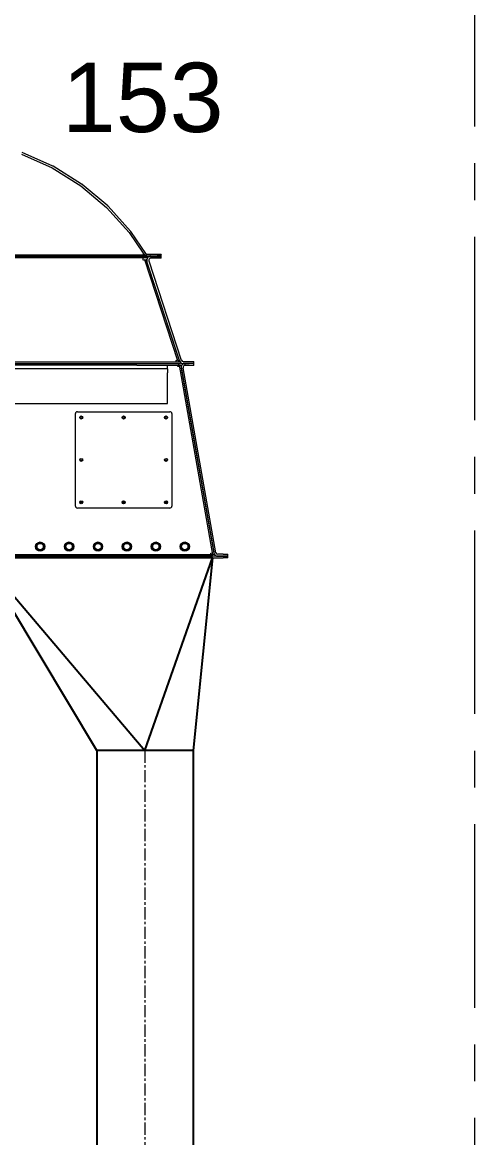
# Model space of a CAD drawing. Header units: millimetres. Extents: x 3220 to 226993, y 817 to 176024.
# Drawn here: x 160135 to 161308, y 163610 to 166504 of the extents above; entities that cross this region are included whole.
import ezdxf

# ---------------------------------------------------------------- set-up
doc = ezdxf.new("R2010")
doc.units = ezdxf.units.MM
doc.linetypes.add('AXES', pattern=[50.8, 31.75, -6.35, 6.35, -6.35])
doc.layers.add('Axe', color=1, linetype='AXES', lineweight=9)
doc.layers.add('Repère', color=76, linetype='Continuous')
doc.layers.add('Sichtbare Kanten(DIN)', color=7, linetype='Continuous', lineweight=50, true_color=0x3f3f3f)
doc.styles.get("Standard").update_dxf_attribs({"font": 'arial.ttf'})

# ---------------------------------------------------------------- blocks, each defined once
blk = doc.blocks.new('section 1-2')
at = {"layer": 'Axe', "ltscale": 15}
blk.add_line((12000, -4000), (12000, 33323.9), dxfattribs=at)
blk = doc.blocks.new('be 500 tete F')
at = {"layer": 'Sichtbare Kanten(DIN)', "color": 5, "lineweight": 0}
for p, q in [((905.9, 372.4), (826.6, 407.6)), ((824.3, 403.2), (904.1, 367.6)), ((904.1, 367.6), (978.3, 321.3)), ((980.6, 325.7), (907.1, 371.7)), ((978.3, 321.3), (1045.2, 265.1)), ((1048.2, 269.2), (981.8, 324.9)), ((1045.2, 265.1), (1103.7, 200.2)), ((1107.2, 203.8), (1049.2, 268.2)), ((1146.8, 145.3), (1108.1, 202.7)), ((1103.7, 200.2), (1140.2, 146.1)), ((1140.2, 146.1), (1140.2, 142.1)), ((1140.2, 146.1), (1142.6, 142.5)), ((1149.6, 138.1), (-615, 138.1)), ((1149.6, 134.1), (-615, 134.1)), ((0, 142.1), (1176.6, 142.1)), ((0, 138.1), (1176.6, 138.1)), ((1139.8, 130.1), (1139.8, 134.1)), ((1140.6, 127.6), (1139.8, 130.1)), ((1144.4, 128.9), (1140.6, 127.6)), ((1144.4, 128.9), (1148.2, 130.1)), ((1230.2, -133.2), (1144.4, 128.9)), ((1234, -132), (1148.2, 130.1)), ((1149.6, 134.1), (1149.6, 138.1)), ((1234.4, -133.1), (1149.9, 125)), ((1186.6, 143.1), (1150.9, 143.1)), ((1154.6, 126.6), (1239.1, -131.6)), ((1159.4, 138.1), (1176.6, 138.1)), ((1176.6, 133.1), (1159.4, 133.1)), ((1176.6, 142.1), (1186.6, 142.1)), ((1176.6, 138.1), (1186.6, 138.1)), ((1186.6, 138.1), (1176.6, 138.1)), ((1186.6, 133.1), (1176.6, 133.1)), ((1186.6, 143.1), (1186.6, 142.1)), ((1186.6, 138.1), (1186.6, 142.1)), ((1186.6, 133.1), (1186.6, 138.1)), ((205, -136), (1236.6, -136)), ((271.5, -140), (1200.9, -140)), ((1123.8, -144), (501.1, -144)), ((1123.8, -144), (1130.9, -144)), ((1130.9, -144), (1200, -144)), ((1200, -144), (1203, -144)), ((1200.9, -140), (1236.6, -140)), ((1203, -144), (1233, -144)), ((1203, -154), (1203, -144)), ((1225.6, -132), (1229.4, -130.8)), ((1225.6, -136), (1225.6, -132)), ((1230.1, -148), (1230.1, -144)), ((1230.2, -133.2), (1234, -132)), ((1233, -144), (1233, -140)), ((1233.6, -144.5), (1237.5, -143.8)), ((1233.6, -144.5), (1320.1, -635.5)), ((1236.6, -136), (1236.6, -140)), ((1237.5, -143.8), (1324.1, -634.8)), ((1243.9, -135), (1261.6, -135)), ((1261.6, -140), (1243.9, -140)), ((1248.7, -140), (1259.8, -140)), ((1248.7, -145), (1248.7, -140)), ((1261.6, -135), (1271.6, -135)), ((1271.6, -140), (1261.6, -140)), ((1271.6, -140), (1271.6, -135)), ((1271.6, -140), (1271.8, -140)), ((1271.8, -145), (1271.8, -140)), ((1123.8, -154), (-507.9, -154)), ((1130.9, -154), (1123.8, -154)), ((1200, -154), (1130.9, -154)), ((1203, -154), (1200, -154)), ((1203, -154), (1203, -164)), ((1203, -244), (1203, -164)), ((1234.1, -147.3), (1230.1, -148)), ((1238.9, -151.7), (1323.5, -631.7)), ((1328.5, -630.8), (1243.8, -150.8)), ((1259.8, -145), (1248.7, -145)), ((1271.8, -145), (1259.8, -145)), ((293, -244), (1203, -244)), ((964.5, -510), (964.5, -270)), ((969.5, -265), (1209.5, -265)), ((1214.5, -270), (1214.5, -510)), ((1209.5, -515), (969.5, -515)), ((1319.7, -636), (-620.5, -636)), ((1315.5, -632), (1319.4, -631.3)), ((1315.5, -636), (1315.5, -632)), ((1319.7, -640), (1319.7, -636)), ((1320.1, -635.5), (1324.1, -634.8)), ((1348, -635), (1333.4, -635)), ((1348, -635), (1360, -635)), ((1360, -640), (1360, -635)), ((1348, -640), (-648, -640)), ((-648, -644), (1348, -644)), ((1319.7, -640), (-620.5, -640)), ((1333.4, -640), (1348, -640)), ((1360, -640), (1348, -640)), ((1348, -640), (1360, -640)), ((1360, -644), (1348, -644)), ((1360, -644), (1360, -640))]:
    blk.add_line(p, q, dxfattribs=at)
for centre, radius in [((979.5, -280), 4), ((979.5, -280), 2.46), ((1089.5, -280), 4), ((1089.5, -280), 2.46), ((1199.5, -280), 4), ((1199.5, -280), 2.46), ((979.5, -390), 4), ((979.5, -390), 2.46), ((1199.5, -390), 4), ((1199.5, -390), 2.46), ((979.5, -500), 4), ((979.5, -500), 2.46), ((1089.5, -500), 4), ((1089.5, -500), 2.46), ((1199.5, -500), 4), ((1199.5, -500), 2.46), ((873, -615), 12), ((873, -615), 8.5), ((948, -615), 12), ((948, -615), 8.5), ((1023, -615), 12), ((1023, -615), 8.5), ((1098, -615), 12), ((1098, -615), 8.5), ((1173, -615), 12), ((1173, -615), 8.5), ((1248, -615), 12), ((1248, -615), 8.5)]:
    blk.add_circle(centre, radius, dxfattribs=at)
for centre, radius, start, end in [((901.8, 363.2), 10, 58, 66), ((975.3, 317.3), 10, 50, 58), ((1041.8, 261.5), 10, 42, 50), ((1099.8, 197.1), 10, 34, 42), ((1150.9, 148.1), 5, 214, 270), ((1150.9, 148.1), 10, 214, 216.8699), ((1159.4, 128.1), 10, 89.9971, 198.1271), ((1159.4, 128.1), 5, 89.9971, 198.1271), ((1243.9, -130), 10, 198.1271, 269.9971), ((1248.7, -150), 10, 94.5775, 190), ((1243.9, -130), 5, 198.1271, 269.9971), ((1248.7, -150), 5, 90, 190), ((969.5, -270), 5, 90, 180), ((1209.5, -270), 5, 0, 90), ((969.5, -510), 5, 180, 270), ((1209.5, -510), 5, 270, 0), ((873, -615), 9, 120, 180), ((873, -615), 9, 60, 120), ((873, -615), 9, 0, 60), ((948, -615), 9, 120, 180), ((948, -615), 9, 60, 120), ((948, -615), 9, 0, 60), ((1023, -615), 9, 120, 180), ((1023, -615), 9, 60, 120), ((1023, -615), 9, 0, 60), ((1098, -615), 9, 120, 180), ((1098, -615), 9, 60, 120), ((1098, -615), 9, 0, 60), ((1173, -615), 9, 120, 180), ((1173, -615), 9, 60, 120), ((1173, -615), 9, 0, 60), ((1248, -615), 9, 120, 180), ((1248, -615), 9, 60, 120), ((1248, -615), 9, 0, 60), ((873, -615), 9, 180, 240), ((873, -615), 9, 240, 300), ((873, -615), 9, 300, 0), ((948, -615), 9, 180, 240), ((948, -615), 9, 240, 300), ((948, -615), 9, 300, 0), ((1023, -615), 9, 180, 240), ((1023, -615), 9, 240, 300), ((1023, -615), 9, 300, 0), ((1098, -615), 9, 180, 240), ((1098, -615), 9, 240, 300), ((1098, -615), 9, 300, 0), ((1173, -615), 9, 180, 240), ((1173, -615), 9, 240, 300), ((1173, -615), 9, 300, 0), ((1248, -615), 9, 180, 240), ((1248, -615), 9, 240, 300), ((1248, -615), 9, 300, 0), ((1333.4, -630), 10, 190, 270), ((1333.4, -630), 5, 190, 270)]:
    blk.add_arc(centre, radius, start, end, dxfattribs=at)
for points in [[(864, -609.8), (866.4, -608.4), (868.5, -607.2)], [(868.5, -607.2), (870.6, -606), (873, -604.6)], [(873, -604.6), (875.4, -606), (877.5, -607.2)], [(877.5, -607.2), (879.6, -608.4), (882, -609.8)], [(939, -609.8), (941.4, -608.4), (943.5, -607.2)], [(943.5, -607.2), (945.6, -606), (948, -604.6)], [(948, -604.6), (950.4, -606), (952.5, -607.2)], [(952.5, -607.2), (954.6, -608.4), (957, -609.8)], [(1014, -609.8), (1016.4, -608.4), (1018.5, -607.2)], [(1018.5, -607.2), (1020.6, -606), (1023, -604.6)], [(1023, -604.6), (1025.4, -606), (1027.5, -607.2)], [(1027.5, -607.2), (1029.6, -608.4), (1032, -609.8)], [(1089, -609.8), (1091.4, -608.4), (1093.5, -607.2)], [(1093.5, -607.2), (1095.6, -606), (1098, -604.6)], [(1098, -604.6), (1100.4, -606), (1102.5, -607.2)], [(1102.5, -607.2), (1104.6, -608.4), (1107, -609.8)], [(1164, -609.8), (1166.4, -608.4), (1168.5, -607.2)], [(1168.5, -607.2), (1170.6, -606), (1173, -604.6)], [(1173, -604.6), (1175.4, -606), (1177.5, -607.2)], [(1177.5, -607.2), (1179.6, -608.4), (1182, -609.8)], [(1239, -609.8), (1241.4, -608.4), (1243.5, -607.2)], [(1243.5, -607.2), (1245.6, -606), (1248, -604.6)], [(1248, -604.6), (1250.4, -606), (1252.5, -607.2)], [(1252.5, -607.2), (1254.6, -608.4), (1257, -609.8)], [(864, -615), (864, -612.6), (864, -609.8)], [(864, -620.2), (864, -617.4), (864, -615)], [(868.5, -622.8), (866.4, -621.6), (864, -620.2)], [(873, -625.4), (870.6, -624), (868.5, -622.8)], [(877.5, -622.8), (875.4, -624), (873, -625.4)], [(882, -620.2), (879.6, -621.6), (877.5, -622.8)], [(882, -609.8), (882, -612.6), (882, -615)], [(882, -615), (882, -617.4), (882, -620.2)], [(939, -615), (939, -612.6), (939, -609.8)], [(939, -620.2), (939, -617.4), (939, -615)], [(943.5, -622.8), (941.4, -621.6), (939, -620.2)], [(948, -625.4), (945.6, -624), (943.5, -622.8)], [(952.5, -622.8), (950.4, -624), (948, -625.4)], [(957, -620.2), (954.6, -621.6), (952.5, -622.8)], [(957, -609.8), (957, -612.6), (957, -615)], [(957, -615), (957, -617.4), (957, -620.2)], [(1014, -615), (1014, -612.6), (1014, -609.8)], [(1014, -620.2), (1014, -617.4), (1014, -615)], [(1018.5, -622.8), (1016.4, -621.6), (1014, -620.2)], [(1023, -625.4), (1020.6, -624), (1018.5, -622.8)], [(1027.5, -622.8), (1025.4, -624), (1023, -625.4)], [(1032, -620.2), (1029.6, -621.6), (1027.5, -622.8)], [(1032, -609.8), (1032, -612.6), (1032, -615)], [(1032, -615), (1032, -617.4), (1032, -620.2)], [(1089, -615), (1089, -612.6), (1089, -609.8)], [(1089, -620.2), (1089, -617.4), (1089, -615)], [(1093.5, -622.8), (1091.4, -621.6), (1089, -620.2)], [(1098, -625.4), (1095.6, -624), (1093.5, -622.8)], [(1102.5, -622.8), (1100.4, -624), (1098, -625.4)], [(1107, -620.2), (1104.6, -621.6), (1102.5, -622.8)], [(1107, -609.8), (1107, -612.6), (1107, -615)], [(1107, -615), (1107, -617.4), (1107, -620.2)], [(1164, -615), (1164, -612.6), (1164, -609.8)], [(1164, -620.2), (1164, -617.4), (1164, -615)], [(1168.5, -622.8), (1166.4, -621.6), (1164, -620.2)], [(1173, -625.4), (1170.6, -624), (1168.5, -622.8)], [(1177.5, -622.8), (1175.4, -624), (1173, -625.4)], [(1182, -620.2), (1179.6, -621.6), (1177.5, -622.8)], [(1182, -609.8), (1182, -612.6), (1182, -615)], [(1182, -615), (1182, -617.4), (1182, -620.2)], [(1239, -615), (1239, -612.6), (1239, -609.8)], [(1239, -620.2), (1239, -617.4), (1239, -615)], [(1243.5, -622.8), (1241.4, -621.6), (1239, -620.2)], [(1248, -625.4), (1245.6, -624), (1243.5, -622.8)], [(1252.5, -622.8), (1250.4, -624), (1248, -625.4)], [(1257, -620.2), (1254.6, -621.6), (1252.5, -622.8)], [(1257, -609.8), (1257, -612.6), (1257, -615)], [(1257, -615), (1257, -617.4), (1257, -620.2)]]:
    blk.add_rational_spline(points, [1, 1.0379548493, 1], degree=2, dxfattribs=at)
blk = doc.blocks.new('153')
blk.add_blockref('be 500 tete F', (0, 34315.2))

msp = doc.modelspace()

# ---------------------------------------------------------------- linework, layer by layer
at = {"color": 4}
for points in [[(160628, 165114.9), (160578, 164614.9), (160328, 164614.9), (160028, 165114.9), (160452.9, 164614.9), (160628, 165114.9), (160028, 165114.9)], [(160327.9, 164614.9), (160327.9, 161345.7)], [(160577.9, 164614.9), (160577.9, 161345.7)]]:
    msp.add_lwpolyline(points, dxfattribs=at)
at = {"layer": 'Axe'}
msp.add_lwpolyline([(160452.9, 164614.9), (160452.9, 161345.7)], dxfattribs=at)

# ---------------------------------------------------------------- block references
for name, p in [('section 1-2', (149308.2, 135943.7)), ('153', (159308.2, 131443.7))]:
    msp.add_blockref(name, p)

# ---------------------------------------------------------------- texts
at = {"layer": 'Repère', "insert": (160237.4, 166399.5), "char_height": 180, "attachment_point": 1}
msp.add_mtext_dynamic_manual_height_columns('153', width=631.382, gutter_width=12.5, heights=[0], dxfattribs=at)

doc.saveas('drawing.dxf')
